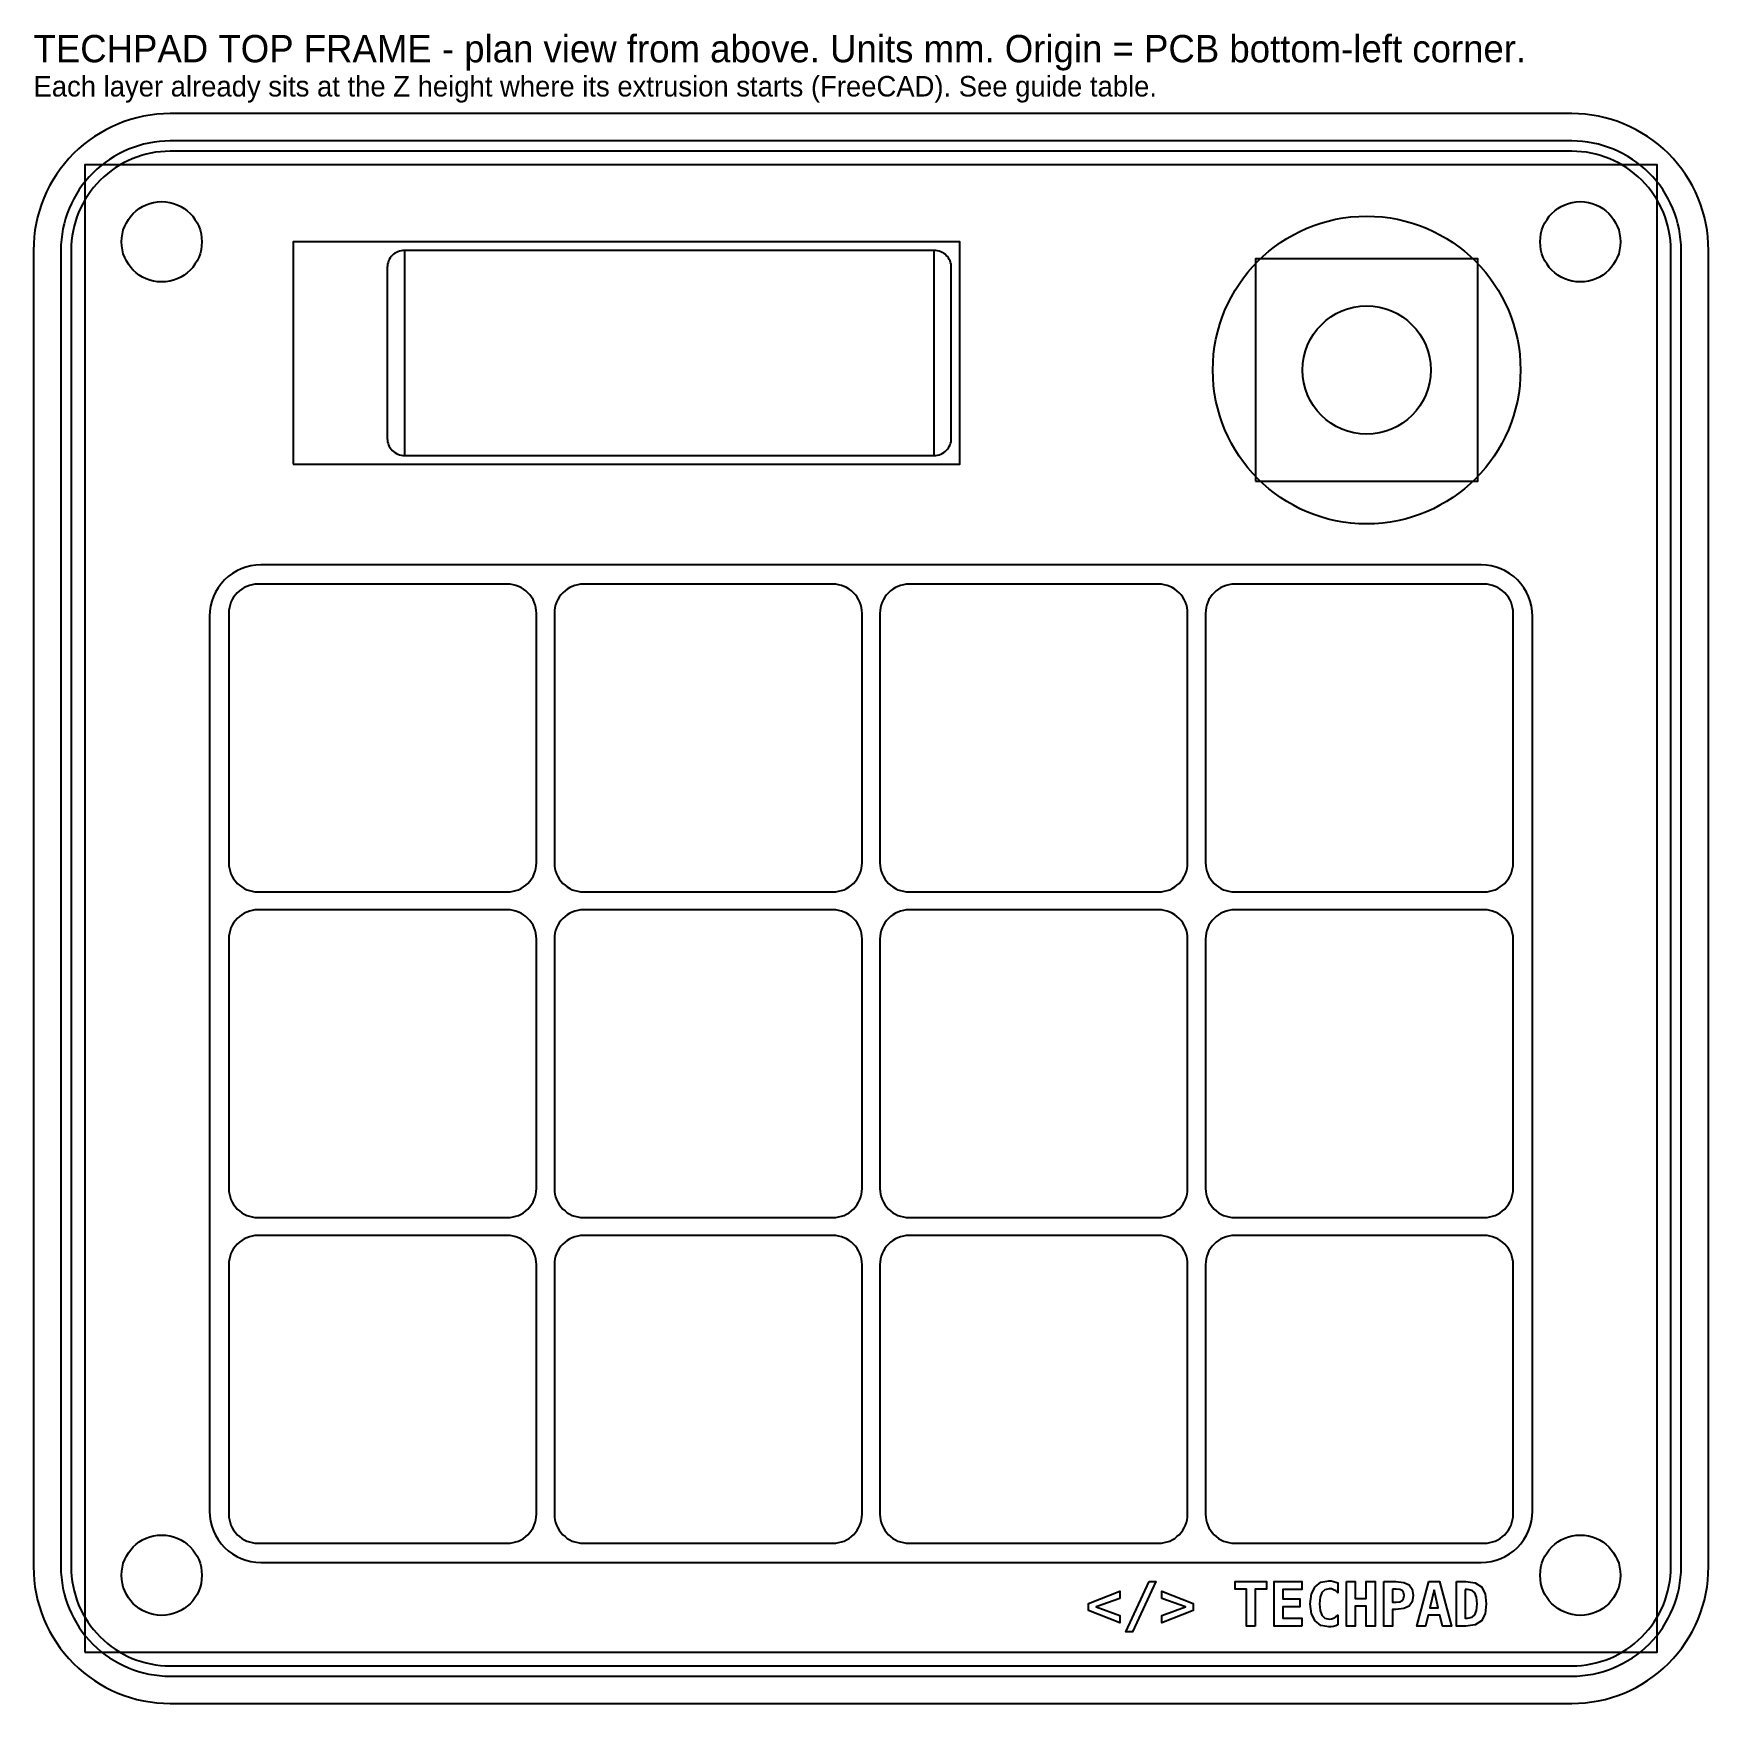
# Model space of a CAD drawing. Header units: millimetres. Extents: x -3 to 95, y -3 to 94.7.
import ezdxf

# ---------------------------------------------------------------- set-up
doc = ezdxf.new("R2010")
doc.units = ezdxf.units.MM
for name, color, linetype in [('CUT_ENCODER_HOLE', 1, 'Continuous'), ('CUT_OLED_WINDOW', 1, 'Continuous'), ('CUT_WELL', 1, 'Continuous'), ('FRAME_OUTLINE', 7, 'Continuous'), ('GROOVE_TOP', 4, 'Continuous'), ('INSERT_HOLE', 1, 'Continuous'), ('LOGO', 6, 'Continuous'), ('LOGO_HOLES', 4, 'Continuous'), ('NOTES', 7, 'Continuous'), ('POCKET_ENCODER_UNDERSIDE', 5, 'Continuous'), ('POCKET_OLED_UNDERSIDE', 5, 'Continuous'), ('REF_KEYCAP', 9, 'Continuous'), ('REF_KNOB', 9, 'Continuous'), ('REF_OLED_GLASS', 9, 'Continuous'), ('REF_PCB', 8, 'Continuous')]:
    doc.layers.add(name, color=color, linetype=linetype)

msp = doc.modelspace()

# ---------------------------------------------------------------- linework, layer by layer
at = {"layer": 'CUT_ENCODER_HOLE'}
msp.add_circle((75, 75, 6.5), 3.75, dxfattribs=at)
at = {"layer": 'CUT_OLED_WINDOW', "elevation": 6.5}
msp.add_lwpolyline([(18.7, 70), (49.7, 70, 0.414214), (50.7, 71), (50.7, 81, 0.414214), (49.7, 82), (18.7, 82, 0.414214), (17.7, 81), (17.7, 71, 0.414214)], format="xyb", close=True, dxfattribs=at)
at = {"layer": 'CUT_WELL', "elevation": 6.5}
msp.add_lwpolyline([(10.3, 5.25), (81.7, 5.25, 0.414214), (84.7, 8.25), (84.7, 60.6, 0.414214), (81.7, 63.6), (10.3, 63.6, 0.414214), (7.3, 60.6), (7.3, 8.25, 0.414214)], format="xyb", close=True, dxfattribs=at)
at = {"layer": 'FRAME_OUTLINE', "elevation": 6.6}
msp.add_lwpolyline([(5, -3), (87, -3, 0.414214), (95, 5), (95, 82, 0.414214), (87, 90), (5, 90, 0.414214), (-3, 82), (-3, 5, 0.414214)], format="xyb", close=True, dxfattribs=at)
at = {"layer": 'GROOVE_TOP', "elevation": 12.6}
for points in [[(5, -1.4), (87, -1.4, 0.414214), (93.4, 5), (93.4, 82, 0.414214), (87, 88.4), (5, 88.4, 0.414214), (-1.4, 82), (-1.4, 5, 0.414214)], [(5, -0.8), (87, -0.8, 0.414214), (92.8, 5), (92.8, 82, 0.414214), (87, 87.8), (5, 87.8, 0.414214), (-0.8, 82), (-0.8, 5, 0.414214)]]:
    msp.add_lwpolyline(points, format="xyb", close=True, dxfattribs=at)
at = {"layer": 'INSERT_HOLE'}
for centre in [(4.5, 82.5, 6.5), (87.5, 82.5, 6.5), (4.5, 4.5, 6.5), (87.5, 4.5, 6.5)]:
    msp.add_circle(centre, 2.35, dxfattribs=at)
at = {"layer": 'LOGO', "elevation": 12.6}
for points in [[(62.279, 4.128), (62.663, 4.128), (61.296, 1.2), (60.912, 1.2)], [(68.478, 1.531), (67.965, 1.531), (67.965, 3.678), (67.305, 3.678), (67.305, 4.128), (69.137, 4.128), (69.137, 3.678), (68.478, 3.678)], [(71.203, 1.531), (69.585, 1.531), (69.585, 4.128), (71.203, 4.128), (71.203, 3.675), (70.098, 3.675), (70.098, 3.115), (71.099, 3.115), (71.099, 2.663), (70.098, 2.663), (70.098, 1.983), (71.203, 1.983)], [(73.318, 1.605), (73.193, 1.551), (73.062, 1.512), (72.925, 1.488), (72.781, 1.48), (72.317, 1.566), (71.979, 1.826), (71.771, 2.249), (71.702, 2.826), (71.771, 3.405), (71.979, 3.828), (72.317, 4.088), (72.781, 4.174), (72.925, 4.166), (73.064, 4.143), (73.195, 4.104), (73.318, 4.049), (73.318, 3.479), (73.188, 3.584), (73.061, 3.657), (72.935, 3.699), (72.804, 3.713), (72.557, 3.658), (72.379, 3.49), (72.272, 3.212), (72.236, 2.826), (72.272, 2.442), (72.379, 2.165), (72.557, 1.997), (72.804, 1.941), (72.935, 1.955), (73.061, 1.998), (73.188, 2.07), (73.318, 2.176)], [(73.82, 4.128), (74.333, 4.128), (74.333, 3.138), (74.975, 3.138), (74.975, 4.128), (75.488, 4.128), (75.488, 1.531), (74.975, 1.531), (74.975, 2.685), (74.333, 2.685), (74.333, 1.531), (73.82, 1.531)], [(76.008, 4.128), (76.713, 4.128), (77.175, 4.08), (77.486, 3.936), (77.662, 3.685), (77.721, 3.315), (77.662, 2.945), (77.486, 2.694), (77.175, 2.551), (76.713, 2.503), (76.521, 2.503), (76.521, 1.531), (76.008, 1.531)], [(78.629, 4.128), (79.257, 4.128), (79.958, 1.531), (79.445, 1.531), (79.285, 2.172), (78.598, 2.172), (78.441, 1.531), (77.928, 1.531)], [(80.254, 4.128), (80.803, 4.128), (81.35, 4.052), (81.719, 3.824), (81.93, 3.424), (82, 2.832), (81.93, 2.237), (81.719, 1.836), (81.35, 1.607), (80.803, 1.531), (80.254, 1.531)], [(60.562, 3.141), (59.18, 2.645), (60.562, 2.153), (60.562, 1.72), (58.724, 2.442), (58.724, 2.852), (60.562, 3.576)], [(63.013, 3.141), (63.013, 3.576), (64.851, 2.852), (64.851, 2.442), (63.013, 1.72), (63.013, 2.153), (64.395, 2.645)]]:
    msp.add_lwpolyline(points, close=True, dxfattribs=at)
at = {"layer": 'LOGO_HOLES', "elevation": 12.6}
for points in [[(76.521, 3.696), (76.521, 2.934), (76.732, 2.934), (76.946, 2.956), (77.086, 3.019), (77.162, 3.136), (77.187, 3.315), (77.162, 3.494), (77.086, 3.61), (76.946, 3.675), (76.732, 3.696)], [(78.942, 3.658), (78.701, 2.595), (79.186, 2.595)], [(80.767, 3.664), (80.767, 1.993), (80.906, 1.993), (81.165, 2.041), (81.337, 2.183), (81.434, 2.441), (81.466, 2.832), (81.434, 3.219), (81.337, 3.475), (81.165, 3.617), (80.906, 3.664)]]:
    msp.add_lwpolyline(points, close=True, dxfattribs=at)
at = {"layer": 'POCKET_ENCODER_UNDERSIDE', "elevation": 6.5}
msp.add_lwpolyline([(68.5, 68.5), (81.5, 68.5), (81.5, 81.5), (68.5, 81.5)], close=True, dxfattribs=at)
at = {"layer": 'POCKET_OLED_UNDERSIDE', "elevation": 6.5}
msp.add_lwpolyline([(12.2, 69.5), (51.2, 69.5), (51.2, 82.5), (12.2, 82.5)], close=True, dxfattribs=at)
at = {"layer": 'REF_KEYCAP'}
for points in [[(10.125, 44.475), (24.725, 44.475, 0.414214), (26.425, 46.175), (26.425, 60.775, 0.414214), (24.725, 62.475), (10.125, 62.475, 0.414214), (8.425, 60.775), (8.425, 46.175, 0.414214)], [(29.175, 44.475), (43.775, 44.475, 0.414214), (45.475, 46.175), (45.475, 60.775, 0.414214), (43.775, 62.475), (29.175, 62.475, 0.414214), (27.475, 60.775), (27.475, 46.175, 0.414214)], [(48.225, 44.475), (62.825, 44.475, 0.414214), (64.525, 46.175), (64.525, 60.775, 0.414214), (62.825, 62.475), (48.225, 62.475, 0.414214), (46.525, 60.775), (46.525, 46.175, 0.414214)], [(67.275, 44.475), (81.875, 44.475, 0.414214), (83.575, 46.175), (83.575, 60.775, 0.414214), (81.875, 62.475), (67.275, 62.475, 0.414214), (65.575, 60.775), (65.575, 46.175, 0.414214)], [(10.125, 25.425), (24.725, 25.425, 0.414214), (26.425, 27.125), (26.425, 41.725, 0.414214), (24.725, 43.425), (10.125, 43.425, 0.414214), (8.425, 41.725), (8.425, 27.125, 0.414214)], [(29.175, 25.425), (43.775, 25.425, 0.414214), (45.475, 27.125), (45.475, 41.725, 0.414214), (43.775, 43.425), (29.175, 43.425, 0.414214), (27.475, 41.725), (27.475, 27.125, 0.414214)], [(48.225, 25.425), (62.825, 25.425, 0.414214), (64.525, 27.125), (64.525, 41.725, 0.414214), (62.825, 43.425), (48.225, 43.425, 0.414214), (46.525, 41.725), (46.525, 27.125, 0.414214)], [(67.275, 25.425), (81.875, 25.425, 0.414214), (83.575, 27.125), (83.575, 41.725, 0.414214), (81.875, 43.425), (67.275, 43.425, 0.414214), (65.575, 41.725), (65.575, 27.125, 0.414214)], [(10.125, 6.375), (24.725, 6.375, 0.414214), (26.425, 8.075), (26.425, 22.675, 0.414214), (24.725, 24.375), (10.125, 24.375, 0.414214), (8.425, 22.675), (8.425, 8.075, 0.414214)], [(29.175, 6.375), (43.775, 6.375, 0.414214), (45.475, 8.075), (45.475, 22.675, 0.414214), (43.775, 24.375), (29.175, 24.375, 0.414214), (27.475, 22.675), (27.475, 8.075, 0.414214)], [(48.225, 6.375), (62.825, 6.375, 0.414214), (64.525, 8.075), (64.525, 22.675, 0.414214), (62.825, 24.375), (48.225, 24.375, 0.414214), (46.525, 22.675), (46.525, 8.075, 0.414214)], [(67.275, 6.375), (81.875, 6.375, 0.414214), (83.575, 8.075), (83.575, 22.675, 0.414214), (81.875, 24.375), (67.275, 24.375, 0.414214), (65.575, 22.675), (65.575, 8.075, 0.414214)]]:
    msp.add_lwpolyline(points, format="xyb", close=True, dxfattribs=at)
at = {"layer": 'REF_KNOB'}
msp.add_circle((75, 75), 9, dxfattribs=at)
at = {"layer": 'REF_OLED_GLASS'}
msp.add_lwpolyline([(18.7, 70), (49.7, 70), (49.7, 82), (18.7, 82)], close=True, dxfattribs=at)
at = {"layer": 'REF_PCB'}
msp.add_lwpolyline([(0, 0), (92, 0), (92, 87), (0, 87)], close=True, dxfattribs=at)

# ---------------------------------------------------------------- texts
at = {"layer": 'NOTES'}
for s, height, p in [('TECHPAD TOP FRAME - plan view from above. Units mm. Origin = PCB bottom-left corner.', 1.6, (-3, 93)), ('Each layer already sits at the Z height where its extrusion starts (FreeCAD). See guide table.', 1.2, (-3, 91))]:
    msp.add_text(s, height=height, dxfattribs=at).set_placement(p)

doc.saveas('drawing.dxf')
